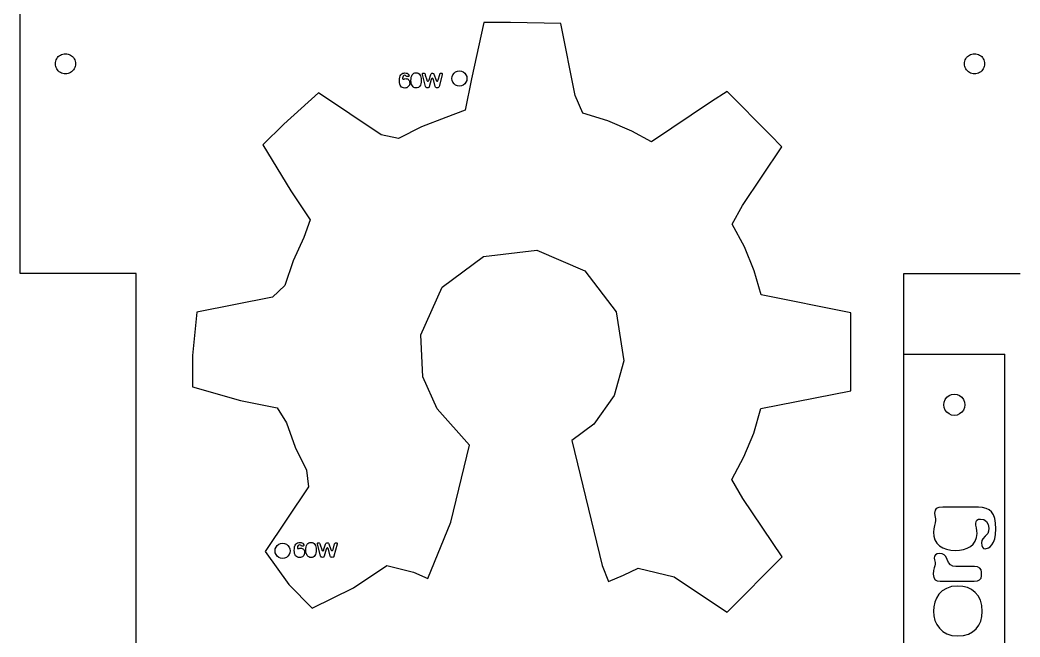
# Model space of a CAD drawing. Header units: metres. Extents: x 641 to 1235, y -1361 to -1021.
# Drawn here: x 640.9 to 838.9, y -1257 to -1134.9 of the extents above; entities that cross this region are included whole.
import ezdxf

# ---------------------------------------------------------------- set-up
doc = ezdxf.new("R2010")
doc.units = ezdxf.units.M

msp = doc.modelspace()

# ---------------------------------------------------------------- linework, layer by layer
at = {"layer": 'COMPONENT15'}
for points in [[(831.46, -1231.38, 0.03), (830.67, -1231.33, 0.03), (823.57, -1231.33, 0.03), (822.76, -1231.39, 0.03), (822.27, -1231.57, 0.03), (822.03, -1231.93, 0.03), (821.95, -1232.51, 0.03), (821.98, -1232.97, 0.03), (822.04, -1233.31, 0.03), (822.1, -1233.62, 0.03), (822.13, -1233.95, 0.03), (822.07, -1234.42, 0.03), (821.92, -1234.96, 0.03), (821.77, -1235.58, 0.03), (821.7, -1236.25, 0.03), (821.78, -1237.07, 0.03), (822.02, -1237.8, 0.03), (822.41, -1238.42, 0.03), (822.92, -1238.93, 0.03), (823.55, -1239.33, 0.03), (824.3, -1239.63, 0.03), (825.15, -1239.81, 0.03), (826.08, -1239.87, 0.03), (826.9, -1239.82, 0.03), (827.69, -1239.67, 0.03), (828.42, -1239.42, 0.03), (829.06, -1239.06, 0.03), (829.59, -1238.6, 0.03), (830, -1238.02, 0.03), (830.26, -1237.33, 0.03), (830.35, -1236.53, 0.03), (830.31, -1235.99, 0.03), (830.22, -1235.39, 0.03), (830.13, -1234.86, 0.03), (830.1, -1234.52, 0.03), (830.15, -1234.12, 0.03), (830.32, -1233.86, 0.03), (830.62, -1233.71, 0.03), (831.07, -1233.66, 0.03), (831.7, -1233.78, 0.03), (832.22, -1234.15, 0.03), (832.57, -1234.73, 0.03), (832.68, -1235.46, 0.03), (832.62, -1236.06, 0.03), (832.46, -1236.49, 0.03), (831.96, -1237.05, 0.03), (831.47, -1237.55, 0.03), (831.3, -1237.88, 0.03), (831.24, -1238.36, 0.03), (831.29, -1238.87, 0.03), (831.42, -1239.24, 0.03), (831.65, -1239.47, 0.03), (831.96, -1239.55, 0.03), (832.6, -1239.38, 0.03), (832.96, -1239.14, 0.03), (833.29, -1238.77, 0.03), (833.59, -1238.25, 0.03), (833.85, -1237.56, 0.03), (834.02, -1236.69, 0.03), (834.08, -1235.6, 0.03), (834.03, -1234.49, 0.03), (833.87, -1233.57, 0.03), (833.6, -1232.83, 0.03), (833.22, -1232.25, 0.03), (832.74, -1231.83, 0.03), (832.15, -1231.54, 0.03), (831.46, -1231.38, 0.03)], [(822.04, -1242.26, 0.03), (822.08, -1242.6, 0.03), (822.01, -1242.93, 0.03), (821.88, -1243.33, 0.03), (821.74, -1243.86, 0.03), (821.68, -1244.58, 0.03), (821.77, -1245.25, 0.03), (822.04, -1245.66, 0.03), (822.48, -1245.87, 0.03), (823.08, -1245.94, 0.03), (829.79, -1245.94, 0.03), (830.42, -1245.88, 0.03), (830.87, -1245.68, 0.03), (831.14, -1245.35, 0.03), (831.23, -1244.9, 0.03), (831.23, -1244.18, 0.03), (831.14, -1243.69, 0.03), (830.88, -1243.35, 0.03), (830.46, -1243.14, 0.03), (829.86, -1243.07, 0.03), (826.17, -1243.07, 0.03), (825.58, -1242.98, 0.03), (825.08, -1242.72, 0.03), (824.68, -1242.28, 0.03), (824.41, -1241.67, 0.03), (824.17, -1241.07, 0.03), (823.87, -1240.72, 0.03), (823.47, -1240.54, 0.03), (822.9, -1240.48, 0.03), (822.45, -1240.54, 0.03), (822.12, -1240.71, 0.03), (821.93, -1240.99, 0.03), (821.86, -1241.38, 0.03), (821.9, -1241.72, 0.03), (821.97, -1241.99, 0.03), (822.04, -1242.26, 0.03)], [(827.53, -1247.01, 0.03), (826.52, -1246.93, 0.03), (825.3, -1247.04, 0.03), (824.28, -1247.38, 0.03), (823.44, -1247.89, 0.03), (822.79, -1248.54, 0.03), (822.3, -1249.3, 0.03), (821.97, -1250.14, 0.03), (821.78, -1251.01, 0.03), (821.72, -1251.88, 0.03), (821.79, -1252.81, 0.03), (822.01, -1253.71, 0.03), (822.37, -1254.54, 0.03), (822.89, -1255.28, 0.03), (823.56, -1255.9, 0.03), (824.39, -1256.38, 0.03), (825.39, -1256.69, 0.03), (826.56, -1256.79, 0.03), (827.67, -1256.7, 0.03), (828.65, -1256.42, 0.03), (829.48, -1255.97, 0.03), (830.16, -1255.39, 0.03), (830.7, -1254.69, 0.03), (831.09, -1253.86, 0.03), (831.32, -1252.94, 0.03), (831.4, -1251.95, 0.03), (831.31, -1250.77, 0.03), (831.02, -1249.74, 0.03), (830.58, -1248.88, 0.03), (829.99, -1248.17, 0.03), (829.28, -1247.63, 0.03), (828.45, -1247.24, 0.03), (827.53, -1247.01, 0.03)]]:
    msp.add_polyline3d(points, dxfattribs=at)
at = {"layer": 'COMPONENT3'}
for p, q in [((715.99, -1146.53, 0), (716.05, -1146.19, 0)), ((716.05, -1146.19, 0), (716.15, -1145.92, 0)), ((716.15, -1145.92, 0), (716.28, -1145.7, 0)), ((716.28, -1145.7, 0), (716.44, -1145.54, 0)), ((716.44, -1145.54, 0), (716.63, -1145.43, 0)), ((716.63, -1146.16, 0), (716.59, -1146.38, 0)), ((716.59, -1146.38, 0), (716.6, -1146.47, 0)), ((716.63, -1145.43, 0), (716.85, -1145.37, 0)), ((716.73, -1145.98, 0), (716.63, -1146.16, 0)), ((716.87, -1145.86, 0), (716.73, -1145.98, 0)), ((716.85, -1145.37, 0), (717.08, -1145.35, 0)), ((717.02, -1145.82, 0), (716.87, -1145.86, 0)), ((717.18, -1145.87, 0), (717.02, -1145.82, 0)), ((717.08, -1145.35, 0), (717.32, -1145.37, 0)), ((717.3, -1145.97, 0), (717.18, -1145.87, 0)), ((717.42, -1146.06, 0), (717.3, -1145.97, 0)), ((717.32, -1145.37, 0), (717.5, -1145.42, 0)), ((717.59, -1146.09, 0), (717.42, -1146.06, 0)), ((717.5, -1145.42, 0), (717.64, -1145.51, 0)), ((717.73, -1146.08, 0), (717.59, -1146.09, 0)), ((717.64, -1145.51, 0), (717.75, -1145.6, 0)), ((717.83, -1146.04, 0), (717.73, -1146.08, 0)), ((717.75, -1145.6, 0), (717.86, -1145.79, 0)), ((717.88, -1145.98, 0), (717.83, -1146.04, 0)), ((717.86, -1145.79, 0), (717.89, -1145.9, 0)), ((717.89, -1145.9, 0), (717.88, -1145.98, 0)), ((718.28, -1146.51, 0), (718.33, -1146.2, 0)), ((718.33, -1146.2, 0), (718.42, -1145.93, 0)), ((718.42, -1145.93, 0), (718.53, -1145.71, 0)), ((718.53, -1145.71, 0), (718.68, -1145.54, 0)), ((718.68, -1145.54, 0), (718.86, -1145.42, 0)), ((718.86, -1145.42, 0), (719.06, -1145.35, 0)), ((719.06, -1145.35, 0), (719.29, -1145.33, 0)), ((719.29, -1145.33, 0), (719.51, -1145.35, 0)), ((719.51, -1145.35, 0), (719.71, -1145.43, 0)), ((719.71, -1145.43, 0), (719.89, -1145.56, 0)), ((719.89, -1145.56, 0), (720.03, -1145.73, 0)), ((720.03, -1145.73, 0), (720.14, -1145.94, 0)), ((720.14, -1145.94, 0), (720.23, -1146.2, 0)), ((720.23, -1146.2, 0), (720.28, -1146.48, 0)), ((720.54, -1145.55, 0), (720.58, -1145.47, 0)), ((720.55, -1145.66, 0), (720.54, -1145.55, 0)), ((721.17, -1148.01, 0), (720.55, -1145.66, 0)), ((720.58, -1145.47, 0), (720.65, -1145.43, 0)), ((720.65, -1145.43, 0), (720.77, -1145.42, 0)), ((720.77, -1145.42, 0), (720.9, -1145.43, 0)), ((720.9, -1145.43, 0), (721, -1145.49, 0)), ((721, -1145.49, 0), (721.06, -1145.6, 0)), ((721.06, -1145.6, 0), (721.11, -1145.8, 0)), ((721.11, -1145.8, 0), (721.4, -1146.75, 0)), ((721.85, -1146.71, 0), (722.18, -1145.67, 0)), ((722.18, -1145.67, 0), (722.24, -1145.53, 0)), ((722.24, -1145.53, 0), (722.31, -1145.45, 0)), ((722.31, -1145.45, 0), (722.4, -1145.42, 0)), ((722.4, -1145.42, 0), (722.52, -1145.42, 0)), ((722.5, -1146.42, 0), (722.45, -1146.42, 0)), ((722.57, -1146.43, 0), (722.5, -1146.42, 0)), ((722.52, -1145.42, 0), (722.7, -1145.45, 0)), ((722.7, -1145.45, 0), (722.77, -1145.51, 0)), ((722.77, -1145.51, 0), (722.82, -1145.61, 0)), ((722.82, -1145.61, 0), (723.23, -1146.76, 0)), ((723.66, -1146.75, 0), (723.96, -1145.65, 0)), ((724.46, -1145.7, 0), (723.83, -1148.07, 0)), ((723.96, -1145.65, 0), (724, -1145.53, 0)), ((724, -1145.53, 0), (724.07, -1145.46, 0)), ((724.07, -1145.46, 0), (724.15, -1145.43, 0)), ((724.15, -1145.43, 0), (724.27, -1145.42, 0)), ((724.27, -1145.42, 0), (724.38, -1145.43, 0)), ((724.38, -1145.43, 0), (724.45, -1145.48, 0)), ((724.45, -1145.48, 0), (724.48, -1145.57, 0)), ((724.48, -1145.57, 0), (724.46, -1145.7, 0)), ((715.97, -1146.95, 0), (715.99, -1146.53, 0)), ((715.98, -1147.27, 0), (715.97, -1146.95, 0)), ((716.04, -1147.55, 0), (715.98, -1147.27, 0)), ((716.12, -1147.79, 0), (716.04, -1147.55, 0)), ((716.25, -1147.99, 0), (716.12, -1147.79, 0)), ((716.4, -1148.14, 0), (716.25, -1147.99, 0)), ((716.58, -1148.25, 0), (716.4, -1148.14, 0)), ((716.79, -1148.31, 0), (716.58, -1148.25, 0)), ((716.6, -1146.47, 0), (716.63, -1146.53, 0)), ((716.63, -1146.53, 0), (716.68, -1146.57, 0)), ((716.68, -1146.57, 0), (716.75, -1146.58, 0)), ((716.75, -1146.58, 0), (716.86, -1146.56, 0)), ((717.03, -1148.34, 0), (716.79, -1148.31, 0)), ((716.86, -1146.56, 0), (716.96, -1146.53, 0)), ((716.96, -1146.53, 0), (717.08, -1146.5, 0)), ((717.24, -1148.32, 0), (717.03, -1148.34, 0)), ((717.08, -1146.5, 0), (717.25, -1146.48, 0)), ((717.43, -1148.27, 0), (717.24, -1148.32, 0)), ((717.25, -1146.48, 0), (717.41, -1146.49, 0)), ((717.41, -1146.49, 0), (717.56, -1146.54, 0)), ((717.6, -1148.18, 0), (717.43, -1148.27, 0)), ((717.56, -1146.54, 0), (717.69, -1146.61, 0)), ((717.74, -1148.07, 0), (717.6, -1148.18, 0)), ((717.69, -1146.61, 0), (717.8, -1146.7, 0)), ((717.86, -1147.92, 0), (717.74, -1148.07, 0)), ((717.8, -1146.7, 0), (717.9, -1146.82, 0)), ((717.95, -1147.75, 0), (717.86, -1147.92, 0)), ((717.9, -1146.82, 0), (717.97, -1146.97, 0)), ((718.01, -1147.55, 0), (717.95, -1147.75, 0)), ((717.97, -1146.97, 0), (718.01, -1147.14, 0)), ((718.01, -1147.14, 0), (718.03, -1147.33, 0)), ((718.03, -1147.33, 0), (718.01, -1147.55, 0)), ((718.27, -1146.88, 0), (718.28, -1146.51, 0)), ((718.29, -1147.19, 0), (718.27, -1146.88, 0)), ((718.34, -1147.48, 0), (718.29, -1147.19, 0)), ((718.43, -1147.73, 0), (718.34, -1147.48, 0)), ((718.55, -1147.94, 0), (718.43, -1147.73, 0)), ((718.69, -1148.1, 0), (718.55, -1147.94, 0)), ((718.87, -1148.23, 0), (718.69, -1148.1, 0)), ((719.06, -1148.31, 0), (718.87, -1148.23, 0)), ((719.28, -1148.33, 0), (719.06, -1148.31, 0)), ((719.52, -1148.31, 0), (719.28, -1148.33, 0)), ((719.73, -1148.24, 0), (719.52, -1148.31, 0)), ((719.9, -1148.12, 0), (719.73, -1148.24, 0)), ((720.04, -1147.96, 0), (719.9, -1148.12, 0)), ((720.16, -1147.75, 0), (720.04, -1147.96, 0)), ((720.24, -1147.49, 0), (720.16, -1147.75, 0)), ((720.28, -1147.17, 0), (720.24, -1147.49, 0)), ((720.28, -1146.48, 0), (720.3, -1146.81, 0)), ((720.3, -1146.81, 0), (720.28, -1147.17, 0)), ((721.23, -1148.17, 0), (721.17, -1148.01, 0)), ((721.32, -1148.25, 0), (721.23, -1148.17, 0)), ((721.42, -1148.29, 0), (721.32, -1148.25, 0)), ((721.4, -1146.75, 0), (721.43, -1146.85, 0)), ((721.55, -1148.29, 0), (721.42, -1148.29, 0)), ((721.43, -1146.85, 0), (721.48, -1146.92, 0)), ((721.48, -1146.92, 0), (721.54, -1146.97, 0)), ((721.54, -1146.97, 0), (721.6, -1146.98, 0)), ((721.69, -1148.28, 0), (721.55, -1148.29, 0)), ((721.6, -1146.98, 0), (721.7, -1146.97, 0)), ((721.79, -1148.25, 0), (721.69, -1148.28, 0)), ((721.7, -1146.97, 0), (721.76, -1146.94, 0)), ((721.76, -1146.94, 0), (721.81, -1146.86, 0)), ((721.86, -1148.19, 0), (721.79, -1148.25, 0)), ((721.81, -1146.86, 0), (721.85, -1146.71, 0)), ((721.9, -1148.08, 0), (721.86, -1148.19, 0)), ((722.28, -1146.67, 0), (721.9, -1148.08, 0)), ((722.33, -1146.53, 0), (722.28, -1146.67, 0)), ((722.39, -1146.45, 0), (722.33, -1146.53, 0)), ((722.45, -1146.42, 0), (722.39, -1146.45, 0)), ((722.63, -1146.48, 0), (722.57, -1146.43, 0)), ((722.72, -1146.66, 0), (722.63, -1146.48, 0)), ((723.09, -1148.06, 0), (722.72, -1146.66, 0)), ((723.14, -1148.18, 0), (723.09, -1148.06, 0)), ((723.21, -1148.25, 0), (723.14, -1148.18, 0)), ((723.31, -1148.28, 0), (723.21, -1148.25, 0)), ((723.23, -1146.76, 0), (723.26, -1146.85, 0)), ((723.26, -1146.85, 0), (723.31, -1146.92, 0)), ((723.31, -1146.92, 0), (723.38, -1146.97, 0)), ((723.47, -1148.29, 0), (723.31, -1148.28, 0)), ((723.38, -1146.97, 0), (723.45, -1146.98, 0)), ((723.45, -1146.98, 0), (723.51, -1146.97, 0)), ((723.6, -1148.28, 0), (723.47, -1148.29, 0)), ((723.51, -1146.97, 0), (723.57, -1146.92, 0)), ((723.57, -1146.92, 0), (723.62, -1146.85, 0)), ((723.7, -1148.26, 0), (723.6, -1148.28, 0)), ((723.62, -1146.85, 0), (723.66, -1146.75, 0)), ((723.78, -1148.19, 0), (723.7, -1148.26, 0)), ((723.83, -1148.07, 0), (723.78, -1148.19, 0))]:
    msp.add_line(p, q, dxfattribs=at)
at = {"layer": 'COMPONENT4'}
for p, q in [((695.16, -1239.89, 0), (695.18, -1239.48, 0)), ((695.18, -1239.48, 0), (695.24, -1239.14, 0)), ((695.24, -1239.14, 0), (695.34, -1238.86, 0)), ((695.34, -1238.86, 0), (695.47, -1238.64, 0)), ((695.47, -1238.64, 0), (695.63, -1238.48, 0)), ((695.63, -1238.48, 0), (695.83, -1238.37, 0)), ((695.82, -1239.1, 0), (695.79, -1239.32, 0)), ((695.79, -1239.32, 0), (695.8, -1239.41, 0)), ((695.8, -1239.41, 0), (695.83, -1239.47, 0)), ((695.92, -1238.92, 0), (695.82, -1239.1, 0)), ((695.83, -1238.37, 0), (696.04, -1238.31, 0)), ((695.83, -1239.47, 0), (695.88, -1239.51, 0)), ((696.06, -1238.81, 0), (695.92, -1238.92, 0)), ((696.04, -1238.31, 0), (696.28, -1238.29, 0)), ((696.05, -1239.5, 0), (696.15, -1239.47, 0)), ((696.22, -1238.76, 0), (696.06, -1238.81, 0)), ((696.15, -1239.47, 0), (696.27, -1239.44, 0)), ((696.37, -1238.81, 0), (696.22, -1238.76, 0)), ((696.27, -1239.44, 0), (696.45, -1239.42, 0)), ((696.28, -1238.29, 0), (696.51, -1238.31, 0)), ((696.5, -1238.91, 0), (696.37, -1238.81, 0)), ((696.45, -1239.42, 0), (696.6, -1239.44, 0)), ((696.62, -1239, 0), (696.5, -1238.91, 0)), ((696.51, -1238.31, 0), (696.69, -1238.37, 0)), ((696.6, -1239.44, 0), (696.75, -1239.48, 0)), ((696.78, -1239.04, 0), (696.62, -1239, 0)), ((696.69, -1238.37, 0), (696.84, -1238.45, 0)), ((696.93, -1239.02, 0), (696.78, -1239.04, 0)), ((696.84, -1238.45, 0), (696.94, -1238.54, 0)), ((697.02, -1238.98, 0), (696.93, -1239.02, 0)), ((696.94, -1238.54, 0), (697.06, -1238.73, 0)), ((697.07, -1238.92, 0), (697.02, -1238.98, 0)), ((697.06, -1238.73, 0), (697.09, -1238.84, 0)), ((697.09, -1238.84, 0), (697.07, -1238.92, 0)), ((697.46, -1239.82, 0), (697.48, -1239.46, 0)), ((697.48, -1239.46, 0), (697.53, -1239.14, 0)), ((697.53, -1239.14, 0), (697.61, -1238.88, 0)), ((697.61, -1238.88, 0), (697.73, -1238.66, 0)), ((697.73, -1238.66, 0), (697.88, -1238.49, 0)), ((697.88, -1238.49, 0), (698.05, -1238.37, 0)), ((698.05, -1238.37, 0), (698.26, -1238.29, 0)), ((698.26, -1238.29, 0), (698.49, -1238.27, 0)), ((698.49, -1238.27, 0), (698.71, -1238.29, 0)), ((698.71, -1238.29, 0), (698.91, -1238.37, 0)), ((698.91, -1238.37, 0), (699.08, -1238.5, 0)), ((699.08, -1238.5, 0), (699.22, -1238.67, 0)), ((699.22, -1238.67, 0), (699.34, -1238.89, 0)), ((699.34, -1238.89, 0), (699.42, -1239.14, 0)), ((699.42, -1239.14, 0), (699.48, -1239.43, 0)), ((699.48, -1239.43, 0), (699.49, -1239.75, 0)), ((699.74, -1238.49, 0), (699.77, -1238.42, 0)), ((699.75, -1238.61, 0), (699.74, -1238.49, 0)), ((700.36, -1240.95, 0), (699.75, -1238.61, 0)), ((699.77, -1238.42, 0), (699.85, -1238.37, 0)), ((699.85, -1238.37, 0), (699.96, -1238.36, 0)), ((699.96, -1238.36, 0), (700.1, -1238.37, 0)), ((700.1, -1238.37, 0), (700.19, -1238.43, 0)), ((700.19, -1238.43, 0), (700.25, -1238.55, 0)), ((700.25, -1238.55, 0), (700.3, -1238.75, 0)), ((700.3, -1238.75, 0), (700.59, -1239.69, 0)), ((701.04, -1239.65, 0), (701.38, -1238.62, 0)), ((701.38, -1238.62, 0), (701.43, -1238.47, 0)), ((701.43, -1238.47, 0), (701.5, -1238.4, 0)), ((701.53, -1239.47, 0), (701.47, -1239.61, 0)), ((701.5, -1238.4, 0), (701.6, -1238.36, 0)), ((701.59, -1239.4, 0), (701.53, -1239.47, 0)), ((701.65, -1239.37, 0), (701.59, -1239.4, 0)), ((701.6, -1238.36, 0), (701.71, -1238.36, 0)), ((701.69, -1239.36, 0), (701.65, -1239.37, 0)), ((701.76, -1239.38, 0), (701.69, -1239.36, 0)), ((701.71, -1238.36, 0), (701.9, -1238.39, 0)), ((701.82, -1239.42, 0), (701.76, -1239.38, 0)), ((701.91, -1239.6, 0), (701.82, -1239.42, 0)), ((701.9, -1238.39, 0), (701.97, -1238.45, 0)), ((701.97, -1238.45, 0), (702.02, -1238.55, 0)), ((702.02, -1238.55, 0), (702.42, -1239.71, 0)), ((702.85, -1239.69, 0), (703.15, -1238.59, 0)), ((703.65, -1238.64, 0), (703.03, -1241.02, 0)), ((703.15, -1238.59, 0), (703.2, -1238.47, 0)), ((703.2, -1238.47, 0), (703.26, -1238.4, 0)), ((703.26, -1238.4, 0), (703.35, -1238.37, 0)), ((703.35, -1238.37, 0), (703.46, -1238.36, 0)), ((703.46, -1238.36, 0), (703.57, -1238.38, 0)), ((703.57, -1238.38, 0), (703.64, -1238.42, 0)), ((703.64, -1238.42, 0), (703.67, -1238.51, 0)), ((703.67, -1238.51, 0), (703.65, -1238.64, 0)), ((695.18, -1240.21, 0), (695.16, -1239.89, 0)), ((695.23, -1240.5, 0), (695.18, -1240.21, 0)), ((695.32, -1240.74, 0), (695.23, -1240.5, 0)), ((695.44, -1240.93, 0), (695.32, -1240.74, 0)), ((695.6, -1241.08, 0), (695.44, -1240.93, 0)), ((695.78, -1241.19, 0), (695.6, -1241.08, 0)), ((695.99, -1241.26, 0), (695.78, -1241.19, 0)), ((695.88, -1239.51, 0), (695.94, -1239.52, 0)), ((695.94, -1239.52, 0), (696.05, -1239.5, 0)), ((696.23, -1241.28, 0), (695.99, -1241.26, 0)), ((696.43, -1241.26, 0), (696.23, -1241.28, 0)), ((696.62, -1241.21, 0), (696.43, -1241.26, 0)), ((696.79, -1241.12, 0), (696.62, -1241.21, 0)), ((696.75, -1239.48, 0), (696.89, -1239.55, 0)), ((696.94, -1241.01, 0), (696.79, -1241.12, 0)), ((696.89, -1239.55, 0), (697, -1239.65, 0)), ((697.06, -1240.87, 0), (696.94, -1241.01, 0)), ((697, -1239.65, 0), (697.09, -1239.77, 0)), ((697.15, -1240.69, 0), (697.06, -1240.87, 0)), ((697.09, -1239.77, 0), (697.16, -1239.91, 0)), ((697.2, -1240.5, 0), (697.15, -1240.69, 0)), ((697.16, -1239.91, 0), (697.21, -1240.08, 0)), ((697.22, -1240.28, 0), (697.2, -1240.5, 0)), ((697.21, -1240.08, 0), (697.22, -1240.28, 0)), ((697.48, -1240.13, 0), (697.46, -1239.82, 0)), ((697.54, -1240.42, 0), (697.48, -1240.13, 0)), ((697.63, -1240.67, 0), (697.54, -1240.42, 0)), ((697.74, -1240.88, 0), (697.63, -1240.67, 0)), ((697.89, -1241.05, 0), (697.74, -1240.88, 0)), ((698.06, -1241.17, 0), (697.89, -1241.05, 0)), ((698.26, -1241.25, 0), (698.06, -1241.17, 0)), ((698.47, -1241.27, 0), (698.26, -1241.25, 0)), ((698.71, -1241.25, 0), (698.47, -1241.27, 0)), ((698.92, -1241.18, 0), (698.71, -1241.25, 0)), ((699.1, -1241.07, 0), (698.92, -1241.18, 0)), ((699.24, -1240.9, 0), (699.1, -1241.07, 0)), ((699.35, -1240.69, 0), (699.24, -1240.9, 0)), ((699.43, -1240.43, 0), (699.35, -1240.69, 0)), ((699.48, -1240.11, 0), (699.43, -1240.43, 0)), ((699.49, -1239.75, 0), (699.48, -1240.11, 0)), ((700.43, -1241.11, 0), (700.36, -1240.95, 0)), ((700.51, -1241.2, 0), (700.43, -1241.11, 0)), ((700.62, -1241.23, 0), (700.51, -1241.2, 0)), ((700.59, -1239.69, 0), (700.63, -1239.79, 0)), ((700.74, -1241.24, 0), (700.62, -1241.23, 0)), ((700.63, -1239.79, 0), (700.67, -1239.86, 0)), ((700.67, -1239.86, 0), (700.73, -1239.91, 0)), ((700.73, -1239.91, 0), (700.8, -1239.93, 0)), ((700.89, -1241.23, 0), (700.74, -1241.24, 0)), ((700.8, -1239.93, 0), (700.89, -1239.92, 0)), ((700.89, -1239.92, 0), (700.95, -1239.88, 0)), ((700.99, -1241.19, 0), (700.89, -1241.23, 0)), ((700.95, -1239.88, 0), (701, -1239.8, 0)), ((701.05, -1241.13, 0), (700.99, -1241.19, 0)), ((701, -1239.8, 0), (701.04, -1239.65, 0)), ((701.09, -1241.02, 0), (701.05, -1241.13, 0)), ((701.47, -1239.61, 0), (701.09, -1241.02, 0)), ((702.28, -1241, 0), (701.91, -1239.6, 0)), ((702.33, -1241.12, 0), (702.28, -1241, 0)), ((702.4, -1241.19, 0), (702.33, -1241.12, 0)), ((702.51, -1241.22, 0), (702.4, -1241.19, 0)), ((702.42, -1239.71, 0), (702.46, -1239.8, 0)), ((702.46, -1239.8, 0), (702.51, -1239.87, 0)), ((702.51, -1239.87, 0), (702.57, -1239.91, 0)), ((702.66, -1241.24, 0), (702.51, -1241.22, 0)), ((702.57, -1239.91, 0), (702.64, -1239.93, 0)), ((702.64, -1239.93, 0), (702.71, -1239.91, 0)), ((702.79, -1241.23, 0), (702.66, -1241.24, 0)), ((702.71, -1239.91, 0), (702.77, -1239.86, 0)), ((702.77, -1239.86, 0), (702.82, -1239.79, 0)), ((702.9, -1241.2, 0), (702.79, -1241.23, 0)), ((702.82, -1239.79, 0), (702.85, -1239.69, 0)), ((702.98, -1241.13, 0), (702.9, -1241.2, 0)), ((703.03, -1241.02, 0), (702.98, -1241.13, 0))]:
    msp.add_line(p, q, dxfattribs=at)
at = {"layer": 'GROUP0'}
for p, q in [((640.86, -1185.04, 0), (640.86, -1082.04, 0)), ((648.13, -1142.54, 0), (648.27, -1142.32, 0)), ((648.27, -1142.32, 0), (648.44, -1142.13, 0)), ((648.44, -1142.13, 0), (648.64, -1141.95, 0)), ((648.64, -1141.95, 0), (648.86, -1141.81, 0)), ((648.86, -1141.81, 0), (649.09, -1141.69, 0)), ((649.09, -1141.69, 0), (649.34, -1141.61, 0)), ((649.34, -1141.61, 0), (649.6, -1141.56, 0)), ((649.6, -1141.56, 0), (649.86, -1141.54, 0)), ((649.86, -1141.54, 0), (650.12, -1141.56, 0)), ((650.12, -1141.56, 0), (650.38, -1141.61, 0)), ((650.38, -1141.61, 0), (650.62, -1141.69, 0)), ((650.62, -1141.69, 0), (650.86, -1141.81, 0)), ((650.86, -1141.81, 0), (651.08, -1141.95, 0)), ((651.08, -1141.95, 0), (651.27, -1142.13, 0)), ((651.27, -1142.13, 0), (651.45, -1142.32, 0)), ((651.45, -1142.32, 0), (651.59, -1142.54, 0)), ((828.13, -1142.54, 0), (828.27, -1142.32, 0)), ((828.27, -1142.32, 0), (828.44, -1142.13, 0)), ((828.44, -1142.13, 0), (828.64, -1141.95, 0)), ((828.64, -1141.95, 0), (828.86, -1141.81, 0)), ((828.86, -1141.81, 0), (829.09, -1141.69, 0)), ((829.09, -1141.69, 0), (829.34, -1141.61, 0)), ((829.34, -1141.61, 0), (829.6, -1141.56, 0)), ((829.6, -1141.56, 0), (829.86, -1141.54, 0)), ((829.86, -1141.54, 0), (830.12, -1141.56, 0)), ((830.12, -1141.56, 0), (830.38, -1141.61, 0)), ((830.38, -1141.61, 0), (830.62, -1141.69, 0)), ((830.62, -1141.69, 0), (830.86, -1141.81, 0)), ((830.86, -1141.81, 0), (831.08, -1141.95, 0)), ((831.08, -1141.95, 0), (831.27, -1142.13, 0)), ((831.27, -1142.13, 0), (831.45, -1142.32, 0)), ((831.45, -1142.32, 0), (831.59, -1142.54, 0)), ((647.86, -1143.54, 0), (647.88, -1143.28, 0)), ((647.88, -1143.8, 0), (647.86, -1143.54, 0)), ((647.88, -1143.28, 0), (647.93, -1143.02, 0)), ((647.93, -1144.06, 0), (647.88, -1143.8, 0)), ((647.93, -1143.02, 0), (648.01, -1142.77, 0)), ((648.01, -1144.31, 0), (647.93, -1144.06, 0)), ((648.01, -1142.77, 0), (648.13, -1142.54, 0)), ((648.13, -1144.54, 0), (648.01, -1144.31, 0)), ((651.59, -1142.54, 0), (651.71, -1142.77, 0)), ((651.71, -1144.31, 0), (651.59, -1144.54, 0)), ((651.71, -1142.77, 0), (651.79, -1143.02, 0)), ((651.79, -1144.06, 0), (651.71, -1144.31, 0)), ((651.79, -1143.02, 0), (651.84, -1143.28, 0)), ((651.84, -1143.8, 0), (651.79, -1144.06, 0)), ((651.84, -1143.28, 0), (651.86, -1143.54, 0)), ((651.86, -1143.54, 0), (651.84, -1143.8, 0)), ((827.86, -1143.54, 0), (827.88, -1143.28, 0)), ((827.88, -1143.8, 0), (827.86, -1143.54, 0)), ((827.88, -1143.28, 0), (827.93, -1143.02, 0)), ((827.93, -1144.06, 0), (827.88, -1143.8, 0)), ((827.93, -1143.02, 0), (828.01, -1142.77, 0)), ((828.01, -1144.31, 0), (827.93, -1144.06, 0)), ((828.01, -1142.77, 0), (828.13, -1142.54, 0)), ((828.13, -1144.54, 0), (828.01, -1144.31, 0)), ((831.59, -1142.54, 0), (831.71, -1142.77, 0)), ((831.71, -1144.31, 0), (831.59, -1144.54, 0)), ((831.71, -1142.77, 0), (831.79, -1143.02, 0)), ((831.79, -1144.06, 0), (831.71, -1144.31, 0)), ((831.79, -1143.02, 0), (831.84, -1143.28, 0)), ((831.84, -1143.8, 0), (831.79, -1144.06, 0)), ((831.84, -1143.28, 0), (831.86, -1143.54, 0)), ((831.86, -1143.54, 0), (831.84, -1143.8, 0)), ((648.27, -1144.76, 0), (648.13, -1144.54, 0)), ((648.44, -1144.95, 0), (648.27, -1144.76, 0)), ((648.64, -1145.13, 0), (648.44, -1144.95, 0)), ((648.86, -1145.27, 0), (648.64, -1145.13, 0)), ((649.09, -1145.39, 0), (648.86, -1145.27, 0)), ((649.34, -1145.47, 0), (649.09, -1145.39, 0)), ((649.6, -1145.52, 0), (649.34, -1145.47, 0)), ((649.86, -1145.54, 0), (649.6, -1145.52, 0)), ((650.12, -1145.52, 0), (649.86, -1145.54, 0)), ((650.38, -1145.47, 0), (650.12, -1145.52, 0)), ((650.62, -1145.39, 0), (650.38, -1145.47, 0)), ((650.86, -1145.27, 0), (650.62, -1145.39, 0)), ((651.08, -1145.13, 0), (650.86, -1145.27, 0)), ((651.27, -1144.95, 0), (651.08, -1145.13, 0)), ((651.45, -1144.76, 0), (651.27, -1144.95, 0)), ((651.59, -1144.54, 0), (651.45, -1144.76, 0)), ((726.36, -1146.45, 0), (726.41, -1146.06, 0)), ((726.41, -1146.06, 0), (726.56, -1145.7, 0)), ((726.56, -1145.7, 0), (726.8, -1145.39, 0)), ((726.8, -1145.39, 0), (727.11, -1145.15, 0)), ((727.11, -1145.15, 0), (727.47, -1145, 0)), ((727.47, -1145, 0), (727.86, -1144.95, 0)), ((727.86, -1144.95, 0), (728.25, -1145, 0)), ((728.25, -1145, 0), (728.61, -1145.15, 0)), ((728.61, -1145.15, 0), (728.92, -1145.39, 0)), ((728.92, -1145.39, 0), (729.16, -1145.7, 0)), ((729.16, -1145.7, 0), (729.31, -1146.06, 0)), ((729.31, -1146.06, 0), (729.36, -1146.45, 0)), ((828.27, -1144.76, 0), (828.13, -1144.54, 0)), ((828.44, -1144.95, 0), (828.27, -1144.76, 0)), ((828.64, -1145.13, 0), (828.44, -1144.95, 0)), ((828.86, -1145.27, 0), (828.64, -1145.13, 0)), ((829.09, -1145.39, 0), (828.86, -1145.27, 0)), ((829.34, -1145.47, 0), (829.09, -1145.39, 0)), ((829.6, -1145.52, 0), (829.34, -1145.47, 0)), ((829.86, -1145.54, 0), (829.6, -1145.52, 0)), ((830.12, -1145.52, 0), (829.86, -1145.54, 0)), ((830.38, -1145.47, 0), (830.12, -1145.52, 0)), ((830.62, -1145.39, 0), (830.38, -1145.47, 0)), ((830.86, -1145.27, 0), (830.62, -1145.39, 0)), ((831.08, -1145.13, 0), (830.86, -1145.27, 0)), ((831.27, -1144.95, 0), (831.08, -1145.13, 0)), ((831.45, -1144.76, 0), (831.27, -1144.95, 0)), ((831.59, -1144.54, 0), (831.45, -1144.76, 0)), ((726.41, -1146.84, 0), (726.36, -1146.45, 0)), ((726.56, -1147.2, 0), (726.41, -1146.84, 0)), ((726.8, -1147.51, 0), (726.56, -1147.2, 0)), ((727.11, -1147.75, 0), (726.8, -1147.51, 0)), ((727.47, -1147.9, 0), (727.11, -1147.75, 0)), ((727.86, -1147.95, 0), (727.47, -1147.9, 0)), ((728.25, -1147.9, 0), (727.86, -1147.95, 0)), ((728.61, -1147.75, 0), (728.25, -1147.9, 0)), ((728.92, -1147.51, 0), (728.61, -1147.75, 0)), ((729.16, -1147.2, 0), (728.92, -1147.51, 0)), ((729.31, -1146.84, 0), (729.16, -1147.2, 0)), ((729.36, -1146.45, 0), (729.31, -1146.84, 0)), ((663.86, -1185.04, 0), (640.86, -1185.04, 0)), ((663.86, -1361.04, 0), (663.86, -1185.04, 0)), ((815.86, -1185.04, 0), (838.86, -1185.04, 0)), ((815.86, -1361.04, 0), (815.86, -1185.04, 0)), ((691.41, -1239.56, 0), (691.56, -1239.2, 0)), ((691.56, -1239.2, 0), (691.8, -1238.89, 0)), ((691.8, -1238.89, 0), (692.11, -1238.65, 0)), ((692.11, -1238.65, 0), (692.47, -1238.5, 0)), ((692.47, -1238.5, 0), (692.86, -1238.45, 0)), ((692.86, -1238.45, 0), (693.25, -1238.5, 0)), ((693.25, -1238.5, 0), (693.61, -1238.65, 0)), ((693.61, -1238.65, 0), (693.92, -1238.89, 0)), ((693.92, -1238.89, 0), (694.16, -1239.2, 0)), ((694.16, -1239.2, 0), (694.31, -1239.56, 0)), ((691.36, -1239.95, 0), (691.41, -1239.56, 0)), ((691.41, -1240.34, 0), (691.36, -1239.95, 0)), ((691.56, -1240.7, 0), (691.41, -1240.34, 0)), ((691.8, -1241.01, 0), (691.56, -1240.7, 0)), ((692.11, -1241.25, 0), (691.8, -1241.01, 0)), ((692.47, -1241.4, 0), (692.11, -1241.25, 0)), ((692.86, -1241.45, 0), (692.47, -1241.4, 0)), ((693.25, -1241.4, 0), (692.86, -1241.45, 0)), ((693.61, -1241.25, 0), (693.25, -1241.4, 0)), ((693.92, -1241.01, 0), (693.61, -1241.25, 0)), ((694.16, -1240.7, 0), (693.92, -1241.01, 0)), ((694.31, -1240.34, 0), (694.16, -1240.7, 0)), ((694.31, -1239.56, 0), (694.36, -1239.95, 0)), ((694.36, -1239.95, 0), (694.31, -1240.34, 0))]:
    msp.add_line(p, q, dxfattribs=at)
at = {"layer": 'GROUP1'}
msp.add_polyline3d([(784.29, -1179.77, 0), (781.88, -1175.27, 0), (783.93, -1171.58, 0), (791.7, -1159.97, 0), (789.41, -1157.59, 0), (780.85, -1149.04, 0), (777.76, -1151.02, 0), (765.9, -1158.96, 0), (761.99, -1156.91, 0), (757.27, -1154.85, 0), (752.29, -1153.29, 0), (750.76, -1149.84, 0), (747.94, -1135.6, 0), (737.99, -1135.38, 0), (732.68, -1135.38, 0), (730.23, -1146.52, 0), (728.99, -1152.75, 0), (725.15, -1154.16, 0), (720.33, -1156.01, 0), (715.77, -1158.35, 0), (712.39, -1157.62, 0), (699.96, -1149.3, 0), (693.07, -1155.51, 0), (688.97, -1159.61, 0), (694.46, -1168.7, 0), (698.32, -1174.46, 0), (697.06, -1177.9, 0), (694.94, -1182.55, 0), (693.3, -1187.44, 0), (690.85, -1189.73, 0), (675.86, -1192.7, 0), (675.01, -1201.27, 0), (675.01, -1207.5, 0), (684.49, -1210.21, 0), (691.8, -1211.65, 0), (693.62, -1214.61, 0), (695.37, -1219.42, 0), (697.59, -1223.98, 0), (697.99, -1227.26, 0), (689.4, -1240.11, 0), (694.06, -1246.61, 0), (698.72, -1251.27, 0), (706.91, -1247.25, 0), (713.47, -1242.86, 0), (718.75, -1244.16, 0), (721.6, -1245.45, 0), (726.14, -1234.3, 0), (729.83, -1219.06, 0), (723.45, -1211.82, 0), (720.59, -1205.48, 0), (720.22, -1197.19, 0), (724.43, -1187.76, 0), (732.63, -1181.66, 0), (743.21, -1180.42, 0), (752.71, -1184.51, 0), (758.9, -1192.63, 0), (760.39, -1202.31, 0), (758.49, -1209.2, 0), (754.45, -1214.86, 0), (750.14, -1218.13, 0), (756.12, -1242.86, 0), (757.39, -1246.03, 0), (760.37, -1244.78, 0), (763.25, -1243.35, 0), (770.41, -1245.12, 0), (777.61, -1249.94, 0), (780.88, -1252.07, 0), (791.76, -1241.14, 0), (784.01, -1229.57, 0), (781.77, -1225.81, 0), (784.19, -1221.35, 0), (786.15, -1216.63, 0), (787.57, -1211.8, 0), (805.38, -1208.27, 0), (805.38, -1192.81, 0), (787.61, -1189.29, 0), (786.23, -1184.54, 0), (784.29, -1179.77, 0)], dxfattribs=at)
at = {"layer": 'GROUP9'}
for p, q in [((815.86, -1201.04, 0), (835.86, -1201.04, 0)), ((835.86, -1361.04, 0), (835.86, -1201.04, 0)), ((824.04, -1209.99, 0), (824.37, -1209.55, 0)), ((824.37, -1209.55, 0), (824.81, -1209.22, 0)), ((824.81, -1209.22, 0), (825.32, -1209.01, 0)), ((825.32, -1209.01, 0), (825.86, -1208.94, 0)), ((825.86, -1208.94, 0), (826.4, -1209.01, 0)), ((826.4, -1209.01, 0), (826.91, -1209.22, 0)), ((826.91, -1209.22, 0), (827.34, -1209.55, 0)), ((827.34, -1209.55, 0), (827.68, -1209.99, 0)), ((823.76, -1211.04, 0), (823.83, -1210.5, 0)), ((823.83, -1211.58, 0), (823.76, -1211.04, 0)), ((823.83, -1210.5, 0), (824.04, -1209.99, 0)), ((824.04, -1212.09, 0), (823.83, -1211.58, 0)), ((827.68, -1209.99, 0), (827.89, -1210.5, 0)), ((827.89, -1211.58, 0), (827.68, -1212.09, 0)), ((827.89, -1210.5, 0), (827.96, -1211.04, 0)), ((827.96, -1211.04, 0), (827.89, -1211.58, 0)), ((824.37, -1212.52, 0), (824.04, -1212.09, 0)), ((824.81, -1212.86, 0), (824.37, -1212.52, 0)), ((825.32, -1213.07, 0), (824.81, -1212.86, 0)), ((825.86, -1213.14, 0), (825.32, -1213.07, 0)), ((826.4, -1213.07, 0), (825.86, -1213.14, 0)), ((826.91, -1212.86, 0), (826.4, -1213.07, 0)), ((827.34, -1212.52, 0), (826.91, -1212.86, 0)), ((827.68, -1212.09, 0), (827.34, -1212.52, 0))]:
    msp.add_line(p, q, dxfattribs=at)

doc.saveas('drawing.dxf')
